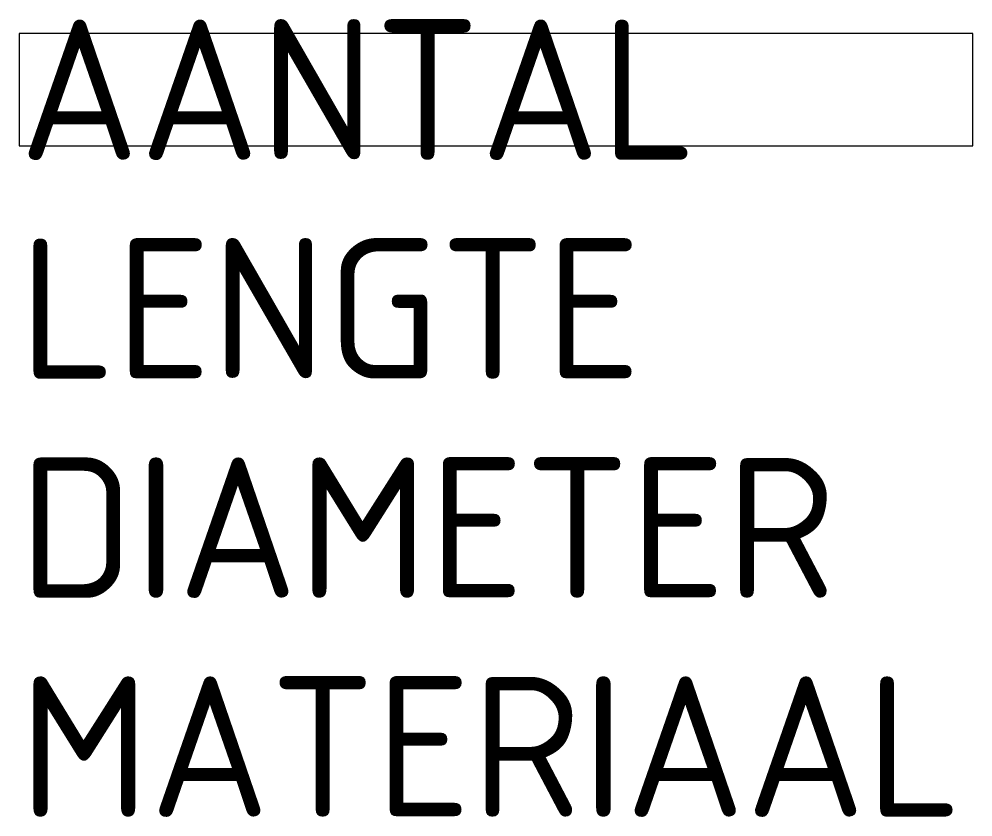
# Model space of a CAD drawing. Header units: metres. Extents: x 0 to 17, y -13 to 1.3.
import ezdxf
from ezdxf.enums import TextEntityAlignment as Align

# ---------------------------------------------------------------- set-up
doc = ezdxf.new("R2010")
doc.units = ezdxf.units.M
doc.header["$LTSCALE"] = 0.2
doc.styles.add('NLCS-ISO', font='NLCS-ISO.ttf')

msp = doc.modelspace()

# ---------------------------------------------------------------- linework, layer by layer
at = {"flags": 128}
msp.add_lwpolyline([(17, 1), (0, 1), (0, -1), (17, -1)], close=True, dxfattribs=at)

# ---------------------------------------------------------------- texts
at = {"style": 'NLCS-ISO', "flags": 13}
for tag, text, p in [('AANTAL', '', (0, 0)), ('LENGTE', '17', (0, -3.902)), ('DIAMETER', '', (0, -7.804)), ('MATERIAAL', '', (0, -11.706))]:
    msp.add_attdef(tag, text=text, height=2.5, dxfattribs=at).set_placement(p, align=Align.MIDDLE_LEFT)

doc.saveas('drawing.dxf')
